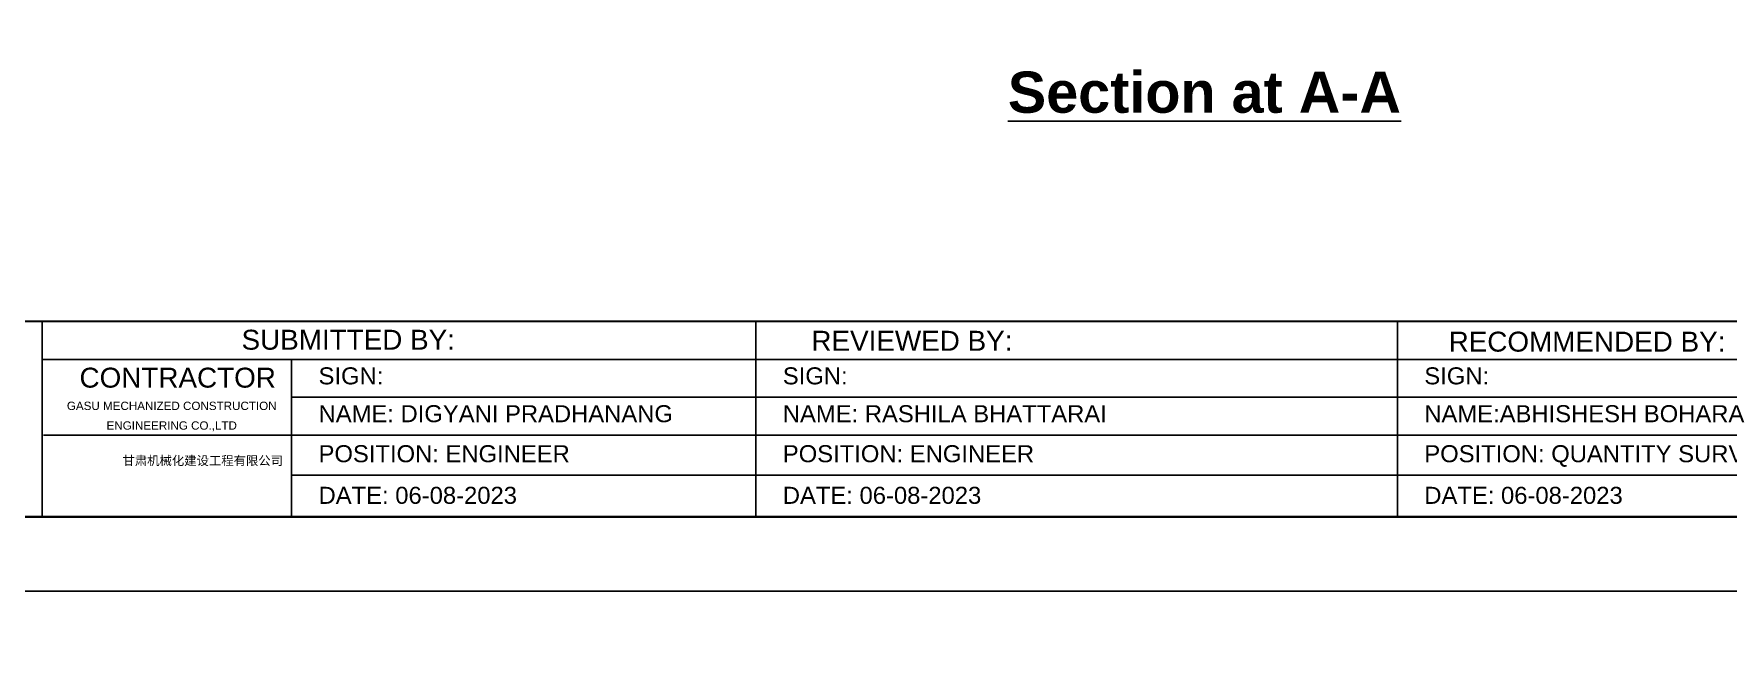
# Model space of a CAD drawing. Header units: metres. Extents: x 428 to 3974, y -4076 to 3914.
# Drawn here: x 1032.14 to 1047.81, y -394 to -388.36 of the extents above; entities that cross this region are included whole.
import ezdxf
from ezdxf.enums import TextEntityAlignment as Align

# ---------------------------------------------------------------- set-up
doc = ezdxf.new("R2010")
doc.units = ezdxf.units.M
doc.header["$MEASUREMENT"] = 0
doc.header["$PDMODE"] = 2
for name, color, linetype in [('Dimension', 7, 'Continuous'), ('Frame', 7, 'Continuous'), ('wall', 150, 'Continuous')]:
    doc.layers.add(name, color=color, linetype=linetype)
doc.styles.add('ARIAL', font='arial.ttf')
doc.styles.add('labor camp', font='arial.ttf')
doc.dimstyles.new('1@100', dxfattribs={"dimtxt": 0.2, "dimasz": 0.175, "dimexe": 0.18, "dimexo": 0.0625, "dimgap": 0.09, "dimtad": 0, "dimtih": 1, "dimtoh": 1, "dimzin": 0, "dimdsep": 46, "dimtxsty": 'labor camp', "dimblk": 'OBLIQUE', "dimcen": 0.09, "dimadec": 0, "dimazin": 0, "dimtfac": 1, "dimtofl": 0, "dimtmove": 1, "dimatfit": 3, "dimfxl": 0.525, "dimfxlon": 1, "dimtolj": 1, "dimtzin": 0, "dimarcsym": 0})

# ---------------------------------------------------------------- blocks, each defined once
blk = doc.blocks.new('_Oblique')
at = {"color": 0, "linetype": 'ByBlock', "lineweight": -2}
blk.add_line((-0.5, -0.5), (0.5, 0.5), dxfattribs=at)
blk = doc.blocks.new('*D54')
at = {"layer": 'Defpoints', "color": 0, "transparency": 16777216}
for p in [(1015.589, 3913.543), (1038.861, -4058.267), (1015.589, -4060.857)]:
    blk.add_point(p, dxfattribs=at)
at = {"layer": 'wall', "color": 0, "lineweight": -2, "transparency": 16777216}
for p, q in [((1015.589, -4060.332), (1015.589, -4061.037)), ((1038.861, -4060.332), (1038.861, -4061.037)), ((1015.589, -4060.857), (1026.796, -4060.857)), ((1038.861, -4060.857), (1027.655, -4060.857))]:
    blk.add_line(p, q, dxfattribs=at)
at = {"layer": 'wall', "color": 0, "lineweight": -2, "transparency": 16777216, "xscale": 0.175, "yscale": 0.175, "zscale": 0.175, "rotation": 180}
blk.add_blockref('_Oblique', (1015.589, -4060.857), dxfattribs=at)
at = {"layer": 'wall', "color": 0, "lineweight": -2, "transparency": 16777216, "xscale": 0.175, "yscale": 0.175, "zscale": 0.175}
blk.add_blockref('_Oblique', (1038.861, -4060.857), dxfattribs=at)
at = {"layer": 'wall', "color": 0, "transparency": 16777216, "insert": (1027.225, -4060.857), "char_height": 0.2, "attachment_point": 5, "style": 'labor camp'}
blk.add_mtext('\\A1;23.27', dxfattribs=at)

msp = doc.modelspace()

# ---------------------------------------------------------------- linework, layer by layer
for p, q in [((1032.214, -391.022), (1032.214, -392.828)), ((1038.813, -391.022), (1038.813, -392.828)), ((1044.747, -391.022), (1044.747, -392.828)), ((1032.214, -391.372), (1035.22, -391.372)), ((1034.52, -391.372), (1034.52, -392.828)), ((1035.22, -391.372), (1038.813, -391.372)), ((1038.813, -391.372), (1050.681, -391.372)), ((1038.813, -391.372), (1039.513, -391.372)), ((1039.513, -391.372), (1043.107, -391.372)), ((1044.747, -391.372), (1045.447, -391.372)), ((1046.647, -391.372), (1050.241, -391.372)), ((1034.52, -391.722), (1038.813, -391.722)), ((1038.813, -391.722), (1039.513, -391.722)), ((1039.513, -391.722), (1045.947, -391.722)), ((1045.947, -391.722), (1050.681, -391.722)), ((1032.225, -392.072), (1035.22, -392.072)), ((1035.22, -392.072), (1038.813, -392.072)), ((1038.813, -392.072), (1039.513, -392.072)), ((1039.513, -392.072), (1045.947, -392.072)), ((1045.947, -392.072), (1050.681, -392.072)), ((1034.52, -392.442), (1035.22, -392.442)), ((1035.22, -392.442), (1038.813, -392.442)), ((1038.813, -392.442), (1039.513, -392.442)), ((1039.513, -392.442), (1045.947, -392.442)), ((1045.947, -392.442), (1050.681, -392.442))]:
    msp.add_line(p, q)
at = {"layer": 'Defpoints', "color": 3}
msp.add_lwpolyline([(1055.713, -393.516), (1055.713, -363.816), (1013.713, -363.816), (1013.713, -393.516)], close=True, dxfattribs=at)
at = {"layer": 'Frame', "linetype": 'Continuous', "lineweight": 30}
msp.add_line((1050.681, -391.022), (1014.513, -391.022), dxfattribs=at)
at = {"layer": 'Frame', "color": 6, "linetype": 'Continuous', "lineweight": 35}
msp.add_line((1014.513, -392.828), (1054.975, -392.828), dxfattribs=at)

# ---------------------------------------------------------------- texts
at = {"layer": 'Dimension', "insert": (1040.996, -388.71), "char_height": 0.38096, "width": 4.48747, "attachment_point": 1, "style": 'labor camp'}
msp.add_mtext('{\\fArial|b1|i0|c0|p34;\\L Section at A-A}', dxfattribs=at)
at = {"layer": 'Frame', "color": 7, "linetype": 'Continuous', "style": 'ARIAL'}
msp.add_text('  SUBMITTED BY:', height=0.18429, dxfattribs=at).set_placement((1034.972, -391.19), align=Align.MIDDLE)
for s, height, p in [('        REVIEWED BY:', 0.18429, (1038.755, -391.292)), ('RECOMMENDED BY:', 0.18429, (1045.221, -391.3)), ('CONTRACTOR', 0.1843, (1032.558, -391.633)), ('SIGN:', 0.1576, (1034.769, -391.603)), ('SIGN:', 0.1576, (1039.063, -391.603)), ('SIGN:', 0.1576, (1044.996, -391.603)), ('GASU MECHANIZED CONSTRUCTION ', 0.07691, (1032.441, -391.84)), ('NAME: DIGYANI PRADHANANG', 0.15757, (1034.769, -391.953)), ('NAME: RASHILA BHATTARAI', 0.15757, (1039.063, -391.953)), ('NAME:ABHISHESH BOHARA', 0.15757, (1044.996, -391.953)), (' ENGINEERING CO.,LTD', 0.07691, (1032.778, -392.022)), ('POSITION: ENGINEER', 0.15757, (1034.769, -392.323)), ('POSITION: ENGINEER', 0.15757, (1039.063, -392.323)), ('POSITION: QUANTITY SURVEYOR', 0.15757, (1044.996, -392.323)), ('甘肃机械化建设工程有限公司', 0.08377, (1032.955, -392.35)), ('DATE: 06-08-2023', 0.15757, (1034.769, -392.708)), ('DATE: 06-08-2023', 0.15757, (1039.063, -392.708)), ('DATE: 06-08-2023', 0.15757, (1044.996, -392.708))]:
    msp.add_text(s, height=height, dxfattribs=at).set_placement(p)

# ---------------------------------------------------------------- dimensions: what is measured, and where the dimension line sits
at = {"layer": 'wall', "color": 0}
dim = msp.add_linear_dim(base=(1015.589, -4060.857), p1=(1038.861, -4058.267), p2=(1015.589, 3913.543), angle=180, dimstyle='1@100', dxfattribs=at)
dim.commit()
dim.dimension.update_dxf_attribs({"geometry": '*D54', "text_midpoint": (1027.225, -4060.857)})

doc.saveas('drawing.dxf')
